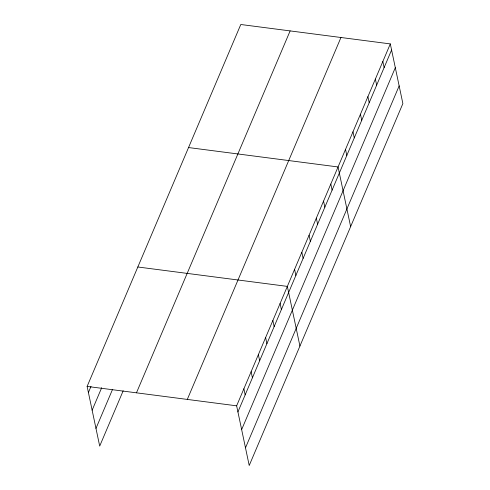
<?xml version="1.0" encoding="UTF-8"?>
<svg xmlns="http://www.w3.org/2000/svg" width="490" height="490" viewBox="0 0 490 490"><rect width="100%" height="100%" fill="white"/><g stroke="black" fill="none" stroke-linecap="round" stroke-linejoin="round"><path stroke-width="0.73" d="M123.168 390.818L99.697 446.096L87.122 386.42L240.786 24.5L390.303 43.904L402.878 103.58L249.214 465.5L236.639 405.824L390.303 43.904M88.408 392.521L91.017 386.383M92.138 410.204L101.7 387.682M95.973 428.419L112.492 389.513M136.465 392.827L290.129 30.901M187.296 399.424L340.96 37.497M237.926 411.925L391.584 50.005M241.65 429.608L395.314 67.681M245.49 447.823L399.148 85.897M188.54 147.551L338.057 166.955L350.632 226.631M137.831 266.989L287.348 286.393L299.923 346.062M87.122 386.42L236.639 405.824M382.837 61.483L384.123 67.583M375.371 79.062L376.657 85.162M367.91 96.64L369.197 102.741M360.444 114.219L361.73 120.32M352.984 131.798L354.27 137.898M345.517 149.377L346.804 155.477M330.811 184.02L332.098 190.12M323.565 201.084L324.852 207.178M316.326 218.142L317.606 224.242M309.08 235.206L310.366 241.307M301.834 252.27L303.12 258.365M294.588 269.329L295.874 275.429M280.102 303.451L281.389 309.551M272.857 320.515L274.143 326.616M265.617 337.579L266.903 343.68M258.371 354.638L259.657 360.738M251.125 371.702L252.411 377.802M243.885 388.766L245.165 394.866"/></g></svg>
